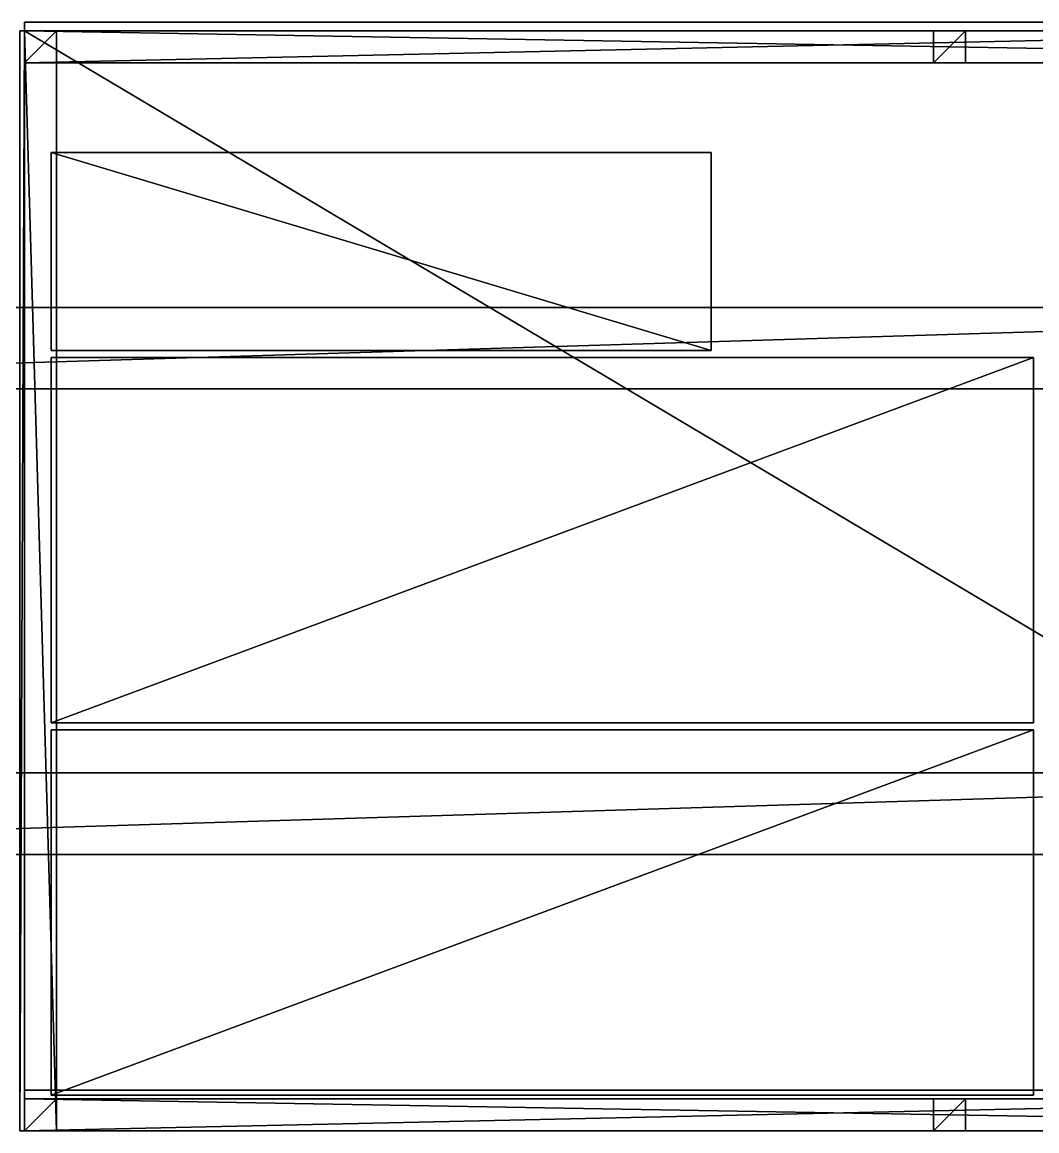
# Model space of a CAD drawing. Header units: millimetres. Extents: x -2048 to 3140, y -951 to 960.
# Drawn here: x -44 to 1700, y -945 to 960 of the extents above; entities that cross this region are included whole.
import ezdxf

# ---------------------------------------------------------------- set-up
doc = ezdxf.new("R2010")
doc.units = ezdxf.units.MM

msp = doc.modelspace()

# ---------------------------------------------------------------- linework, layer by layer
at = {"layer": 'CAD_75LAB'}
for points in [[(-40, 890, 790), (-40, 960, 720), (-40, 890, 720)], [(-40, 890, 790), (-40, 960, 790), (-40, 960, 720)], [(3140, 960, 790), (3140, 960, 720), (-40, 960, 720)], [(3140, 960, 790), (-40, 960, 720), (-40, 960, 790)], [(3140, 960, 720), (-40, 890, 720), (-40, 960, 720)], [(3140, 960, 720), (3140, 890, 720), (-40, 890, 720)], [(3140, 960, 790), (-40, 960, 790), (-40, 890, 790)], [(3140, 960, 790), (-40, 890, 790), (3140, 890, 790)], [(-40, 945, 2610), (-40, 945, 720), (-48, 945, 720)], [(-40, 945, 2610), (-48, 945, 720), (-48, 945, 2610)], [(-40, 945, 720), (-48, -945, 720), (-48, 945, 720)], [(-40, 945, 720), (-40, -945, 720), (-48, -945, 720)], [(-40, 945, 2610), (-48, 945, 2610), (-48, -945, 2610)], [(-40, 945, 2610), (-48, -945, 2610), (-40, -945, 2610)], [(-40, -945, 720), (-40, 945, 630), (-40, -945, 630)], [(-40, -945, 720), (-40, 945, 720), (-40, 945, 630)], [(3140, 945, 630), (-40, 945, 630), (-40, 945, 720)], [(3140, 945, 720), (3140, 945, 630), (-40, 945, 720)], [(3140, -945, 630), (-40, -945, 630), (-40, 945, 630)], [(3140, 945, 630), (3140, -945, 630), (-40, 945, 630)], [(3140, -945, 720), (-40, 945, 720), (-40, -945, 720)], [(3140, 945, 720), (-40, 945, 720), (3140, -945, 720)], [(-40, 945, 2610), (-40, 945, 720), (-40, 890, 720)], [(-40, 890, 2610), (-40, 945, 2610), (-40, 890, 720)], [(-40, 945, 2610), (15, 945, 720), (-40, 945, 720)], [(15, 945, 2610), (15, 945, 720), (-40, 945, 2610)], [(15, 945, 720), (-40, 890, 720), (-40, 945, 720)], [(15, 945, 720), (15, 890, 720), (-40, 890, 720)], [(15, 945, 2610), (-40, 945, 2610), (-40, 890, 2610)], [(15, 945, 2610), (-40, 890, 2610), (15, 890, 2610)], [(-40, 890, 2665), (-40, 945, 2610), (-40, 890, 2610)], [(-40, 890, 2665), (-40, 945, 2665), (-40, 945, 2610)], [(3140, 945, 2610), (-40, 945, 2610), (-40, 945, 2665)], [(3140, 945, 2665), (3140, 945, 2610), (-40, 945, 2665)], [(3140, 890, 2610), (-40, 890, 2610), (-40, 945, 2610)], [(3140, 945, 2610), (3140, 890, 2610), (-40, 945, 2610)], [(3140, 890, 2665), (-40, 945, 2665), (-40, 890, 2665)], [(3140, 945, 2665), (-40, 945, 2665), (3140, 890, 2665)], [(-40, -945, 2610), (-40, 945, 2665), (-40, 945, 2610)], [(-40, -945, 2665), (-40, 945, 2665), (-40, -945, 2610)], [(15, 945, 2665), (15, 945, 2610), (-40, 945, 2610)], [(15, 945, 2665), (-40, 945, 2610), (-40, 945, 2665)], [(-40, 945, 2610), (15, -945, 2610), (-40, -945, 2610)], [(15, 945, 2610), (15, -945, 2610), (-40, 945, 2610)], [(-40, 945, 2665), (-40, -945, 2665), (15, -945, 2665)], [(15, 945, 2665), (-40, 945, 2665), (15, -945, 2665)], [(-40, -945, 2610), (-40, -945, 720), (-40, 945, 720)], [(-40, -945, 2610), (-40, 945, 720), (-40, 945, 2610)], [(15, 945, 2610), (15, 890, 720), (15, 945, 720)], [(15, 890, 2610), (15, 890, 720), (15, 945, 2610)], [(15, -945, 2610), (15, 945, 2610), (15, 945, 2665)], [(15, -945, 2665), (15, -945, 2610), (15, 945, 2665)], [(1522.5, 945, 2610), (1522.5, 945, 720), (1522.5, 890, 720)], [(1522.5, 890, 2610), (1522.5, 945, 2610), (1522.5, 890, 720)], [(1522.5, 945, 2610), (1577.5, 945, 720), (1522.5, 945, 720)], [(1577.5, 945, 2610), (1577.5, 945, 720), (1522.5, 945, 2610)], [(1577.5, 945, 720), (1522.5, 890, 720), (1522.5, 945, 720)], [(1577.5, 945, 720), (1577.5, 890, 720), (1522.5, 890, 720)], [(1577.5, 945, 2610), (1522.5, 945, 2610), (1522.5, 890, 2610)], [(1577.5, 945, 2610), (1522.5, 890, 2610), (1577.5, 890, 2610)], [(1577.5, 945, 2610), (1577.5, 890, 720), (1577.5, 945, 720)], [(1577.5, 890, 2610), (1577.5, 890, 720), (1577.5, 945, 2610)], [(-40, 890, 2610), (-40, 890, 720), (15, 890, 720)], [(15, 890, 2610), (-40, 890, 2610), (15, 890, 720)], [(3140, 890, 2610), (-40, 890, 2665), (-40, 890, 2610)], [(3140, 890, 2665), (-40, 890, 2665), (3140, 890, 2610)], [(3140, 890, 790), (-40, 890, 720), (3140, 890, 720)], [(3140, 890, 790), (-40, 890, 790), (-40, 890, 720)], [(1522.5, 890, 2610), (1522.5, 890, 720), (1577.5, 890, 720)], [(1577.5, 890, 2610), (1522.5, 890, 2610), (1577.5, 890, 720)], [(6, 396, 929), (6, 736, 723), (6, 396, 723)], [(6, 396, 929), (6, 736, 929), (6, 736, 723)], [(1140, 736, 723), (6, 736, 723), (6, 736, 929)], [(1140, 736, 929), (1140, 736, 723), (6, 736, 929)], [(1140, 396, 723), (6, 396, 723), (6, 736, 723)], [(1140, 736, 723), (1140, 396, 723), (6, 736, 723)], [(1140, 396, 929), (6, 736, 929), (6, 396, 929)], [(1140, 736, 929), (6, 736, 929), (1140, 396, 929)], [(6, 396, 1141), (6, 736, 935), (6, 396, 935)], [(6, 396, 1141), (6, 736, 1141), (6, 736, 935)], [(1140, 736, 935), (6, 736, 935), (6, 736, 1141)], [(1140, 736, 1141), (1140, 736, 935), (6, 736, 1141)], [(1140, 396, 935), (6, 396, 935), (6, 736, 935)], [(1140, 736, 935), (1140, 396, 935), (6, 736, 935)], [(1140, 396, 1141), (6, 736, 1141), (6, 396, 1141)], [(1140, 736, 1141), (6, 736, 1141), (1140, 396, 1141)], [(6, 396, 1353), (6, 736, 1147), (6, 396, 1147)], [(6, 396, 1353), (6, 736, 1353), (6, 736, 1147)], [(1140, 736, 1147), (6, 736, 1147), (6, 736, 1353)], [(1140, 736, 1353), (1140, 736, 1147), (6, 736, 1353)], [(1140, 396, 1147), (6, 396, 1147), (6, 736, 1147)], [(1140, 736, 1147), (1140, 396, 1147), (6, 736, 1147)], [(1140, 396, 1353), (6, 736, 1353), (6, 396, 1353)], [(1140, 736, 1353), (6, 736, 1353), (1140, 396, 1353)], [(6, 396, 1565), (6, 736, 1359), (6, 396, 1359)], [(6, 396, 1565), (6, 736, 1565), (6, 736, 1359)], [(1140, 736, 1359), (6, 736, 1359), (6, 736, 1565)], [(1140, 736, 1565), (1140, 736, 1359), (6, 736, 1565)], [(1140, 396, 1359), (6, 396, 1359), (6, 736, 1359)], [(1140, 736, 1359), (1140, 396, 1359), (6, 736, 1359)], [(1140, 396, 1565), (6, 736, 1565), (6, 396, 1565)], [(1140, 736, 1565), (6, 736, 1565), (1140, 396, 1565)], [(6, 396, 1777), (6, 736, 1571), (6, 396, 1571)], [(6, 396, 1777), (6, 736, 1777), (6, 736, 1571)], [(1140, 736, 1571), (6, 736, 1571), (6, 736, 1777)], [(1140, 736, 1777), (1140, 736, 1571), (6, 736, 1777)], [(1140, 396, 1571), (6, 396, 1571), (6, 736, 1571)], [(1140, 736, 1571), (1140, 396, 1571), (6, 736, 1571)], [(1140, 396, 1777), (6, 736, 1777), (6, 396, 1777)], [(1140, 736, 1777), (6, 736, 1777), (1140, 396, 1777)], [(6, 396, 1989), (6, 736, 1783), (6, 396, 1783)], [(6, 396, 1989), (6, 736, 1989), (6, 736, 1783)], [(1140, 736, 1783), (6, 736, 1783), (6, 736, 1989)], [(1140, 736, 1989), (1140, 736, 1783), (6, 736, 1989)], [(1140, 396, 1783), (6, 396, 1783), (6, 736, 1783)], [(1140, 736, 1783), (1140, 396, 1783), (6, 736, 1783)], [(1140, 396, 1989), (6, 736, 1989), (6, 396, 1989)], [(1140, 736, 1989), (6, 736, 1989), (1140, 396, 1989)], [(6, 396, 2201), (6, 736, 1995), (6, 396, 1995)], [(6, 396, 2201), (6, 736, 2201), (6, 736, 1995)], [(1140, 736, 1995), (6, 736, 1995), (6, 736, 2201)], [(1140, 736, 2201), (1140, 736, 1995), (6, 736, 2201)], [(1140, 396, 1995), (6, 396, 1995), (6, 736, 1995)], [(1140, 736, 1995), (1140, 396, 1995), (6, 736, 1995)], [(1140, 396, 2201), (6, 736, 2201), (6, 396, 2201)], [(1140, 736, 2201), (6, 736, 2201), (1140, 396, 2201)], [(6, 396, 2413), (6, 736, 2207), (6, 396, 2207)], [(6, 396, 2413), (6, 736, 2413), (6, 736, 2207)], [(1140, 736, 2207), (6, 736, 2207), (6, 736, 2413)], [(1140, 736, 2413), (1140, 736, 2207), (6, 736, 2413)], [(1140, 396, 2207), (6, 396, 2207), (6, 736, 2207)], [(1140, 736, 2207), (1140, 396, 2207), (6, 736, 2207)], [(1140, 396, 2413), (6, 736, 2413), (6, 396, 2413)], [(1140, 736, 2413), (6, 736, 2413), (1140, 396, 2413)], [(1140, 396, 929), (1140, 396, 723), (1140, 736, 723)], [(1140, 396, 929), (1140, 736, 723), (1140, 736, 929)], [(1140, 396, 1141), (1140, 396, 935), (1140, 736, 935)], [(1140, 396, 1141), (1140, 736, 935), (1140, 736, 1141)], [(1140, 396, 1353), (1140, 396, 1147), (1140, 736, 1147)], [(1140, 396, 1353), (1140, 736, 1147), (1140, 736, 1353)], [(1140, 396, 1565), (1140, 396, 1359), (1140, 736, 1359)], [(1140, 396, 1565), (1140, 736, 1359), (1140, 736, 1565)], [(1140, 396, 1777), (1140, 396, 1571), (1140, 736, 1571)], [(1140, 396, 1777), (1140, 736, 1571), (1140, 736, 1777)], [(1140, 396, 1989), (1140, 396, 1783), (1140, 736, 1783)], [(1140, 396, 1989), (1140, 736, 1783), (1140, 736, 1989)], [(1140, 396, 2201), (1140, 396, 1995), (1140, 736, 1995)], [(1140, 396, 2201), (1140, 736, 1995), (1140, 736, 2201)], [(1140, 396, 2413), (1140, 396, 2207), (1140, 736, 2207)], [(1140, 396, 2413), (1140, 736, 2207), (1140, 736, 2413)], [(3060, 470, 380), (-1500, 470, 380), (-1500, 470, 630)], [(3060, 470, 630), (3060, 470, 380), (-1500, 470, 630)], [(3060, 470, 380), (-1500, 330, 380), (-1500, 470, 380)], [(3060, 470, 380), (3060, 330, 380), (-1500, 330, 380)], [(3060, 470, 630), (-1500, 470, 630), (-1500, 330, 630)], [(3060, 470, 630), (-1500, 330, 630), (3060, 330, 630)], [(1140, 396, 723), (6, 396, 929), (6, 396, 723)], [(1140, 396, 929), (6, 396, 929), (1140, 396, 723)], [(1140, 396, 935), (6, 396, 1141), (6, 396, 935)], [(1140, 396, 1141), (6, 396, 1141), (1140, 396, 935)], [(1140, 396, 1147), (6, 396, 1353), (6, 396, 1147)], [(1140, 396, 1353), (6, 396, 1353), (1140, 396, 1147)], [(1140, 396, 1359), (6, 396, 1565), (6, 396, 1359)], [(1140, 396, 1565), (6, 396, 1565), (1140, 396, 1359)], [(1140, 396, 1571), (6, 396, 1777), (6, 396, 1571)], [(1140, 396, 1777), (6, 396, 1777), (1140, 396, 1571)], [(1140, 396, 1783), (6, 396, 1989), (6, 396, 1783)], [(1140, 396, 1989), (6, 396, 1989), (1140, 396, 1783)], [(1140, 396, 1995), (6, 396, 2201), (6, 396, 1995)], [(1140, 396, 2201), (6, 396, 2201), (1140, 396, 1995)], [(1140, 396, 2207), (6, 396, 2413), (6, 396, 2207)], [(1140, 396, 2413), (6, 396, 2413), (1140, 396, 2207)], [(6, -244, 1297), (6, 384, 723), (6, -244, 723)], [(6, -244, 1297), (6, 384, 1297), (6, 384, 723)], [(1694, 384, 1297), (1694, 384, 723), (6, 384, 723)], [(1694, 384, 1297), (6, 384, 723), (6, 384, 1297)], [(1694, 384, 723), (6, -244, 723), (6, 384, 723)], [(1694, 384, 723), (1694, -244, 723), (6, -244, 723)], [(1694, 384, 1297), (6, 384, 1297), (6, -244, 1297)], [(1694, 384, 1297), (6, -244, 1297), (1694, -244, 1297)], [(6, -244, 1877), (6, 384, 1303), (6, -244, 1303)], [(6, -244, 1877), (6, 384, 1877), (6, 384, 1303)], [(1694, 384, 1877), (1694, 384, 1303), (6, 384, 1303)], [(1694, 384, 1877), (6, 384, 1303), (6, 384, 1877)], [(1694, 384, 1303), (6, -244, 1303), (6, 384, 1303)], [(1694, 384, 1303), (1694, -244, 1303), (6, -244, 1303)], [(1694, 384, 1877), (6, 384, 1877), (6, -244, 1877)], [(1694, 384, 1877), (6, -244, 1877), (1694, -244, 1877)], [(6, -244, 2457), (6, 384, 1883), (6, -244, 1883)], [(6, -244, 2457), (6, 384, 2457), (6, 384, 1883)], [(1694, 384, 2457), (1694, 384, 1883), (6, 384, 1883)], [(1694, 384, 2457), (6, 384, 1883), (6, 384, 2457)], [(1694, 384, 1883), (6, -244, 1883), (6, 384, 1883)], [(1694, 384, 1883), (1694, -244, 1883), (6, -244, 1883)], [(1694, 384, 2457), (6, 384, 2457), (6, -244, 2457)], [(1694, 384, 2457), (6, -244, 2457), (1694, -244, 2457)], [(1694, -244, 1297), (1694, -244, 723), (1694, 384, 723)], [(1694, -244, 1297), (1694, 384, 723), (1694, 384, 1297)], [(1694, -244, 1877), (1694, -244, 1303), (1694, 384, 1303)], [(1694, -244, 1877), (1694, 384, 1303), (1694, 384, 1877)], [(1694, -244, 2457), (1694, -244, 1883), (1694, 384, 1883)], [(1694, -244, 2457), (1694, 384, 1883), (1694, 384, 2457)], [(3060, 330, 380), (-1500, 330, 630), (-1500, 330, 380)], [(3060, 330, 630), (-1500, 330, 630), (3060, 330, 380)], [(1694, -244, 1297), (6, -244, 723), (1694, -244, 723)], [(1694, -244, 1297), (6, -244, 1297), (6, -244, 723)], [(1694, -244, 1877), (6, -244, 1303), (1694, -244, 1303)], [(1694, -244, 1877), (6, -244, 1877), (6, -244, 1303)], [(1694, -244, 2457), (6, -244, 1883), (1694, -244, 1883)], [(1694, -244, 2457), (6, -244, 2457), (6, -244, 1883)], [(6, -884, 1297), (6, -256, 723), (6, -884, 723)], [(6, -884, 1297), (6, -256, 1297), (6, -256, 723)], [(1694, -256, 1297), (1694, -256, 723), (6, -256, 723)], [(1694, -256, 1297), (6, -256, 723), (6, -256, 1297)], [(1694, -256, 723), (6, -884, 723), (6, -256, 723)], [(1694, -256, 723), (1694, -884, 723), (6, -884, 723)], [(1694, -256, 1297), (6, -256, 1297), (6, -884, 1297)], [(1694, -256, 1297), (6, -884, 1297), (1694, -884, 1297)], [(6, -884, 1877), (6, -256, 1303), (6, -884, 1303)], [(6, -884, 1877), (6, -256, 1877), (6, -256, 1303)], [(1694, -256, 1877), (1694, -256, 1303), (6, -256, 1303)], [(1694, -256, 1877), (6, -256, 1303), (6, -256, 1877)], [(1694, -256, 1303), (6, -884, 1303), (6, -256, 1303)], [(1694, -256, 1303), (1694, -884, 1303), (6, -884, 1303)], [(1694, -256, 1877), (6, -256, 1877), (6, -884, 1877)], [(1694, -256, 1877), (6, -884, 1877), (1694, -884, 1877)], [(6, -884, 2457), (6, -256, 1883), (6, -884, 1883)], [(6, -884, 2457), (6, -256, 2457), (6, -256, 1883)], [(1694, -256, 2457), (1694, -256, 1883), (6, -256, 1883)], [(1694, -256, 2457), (6, -256, 1883), (6, -256, 2457)], [(1694, -256, 1883), (6, -884, 1883), (6, -256, 1883)], [(1694, -256, 1883), (1694, -884, 1883), (6, -884, 1883)], [(1694, -256, 2457), (6, -256, 2457), (6, -884, 2457)], [(1694, -256, 2457), (6, -884, 2457), (1694, -884, 2457)], [(1694, -884, 1297), (1694, -884, 723), (1694, -256, 723)], [(1694, -884, 1297), (1694, -256, 723), (1694, -256, 1297)], [(1694, -884, 1877), (1694, -884, 1303), (1694, -256, 1303)], [(1694, -884, 1877), (1694, -256, 1303), (1694, -256, 1877)], [(1694, -884, 2457), (1694, -884, 1883), (1694, -256, 1883)], [(1694, -884, 2457), (1694, -256, 1883), (1694, -256, 2457)], [(3060, -330, 380), (-1500, -330, 380), (-1500, -330, 630)], [(3060, -330, 630), (3060, -330, 380), (-1500, -330, 630)], [(3060, -330, 380), (-1500, -470, 380), (-1500, -330, 380)], [(3060, -330, 380), (3060, -470, 380), (-1500, -470, 380)], [(3060, -330, 630), (-1500, -330, 630), (-1500, -470, 630)], [(3060, -330, 630), (-1500, -470, 630), (3060, -470, 630)], [(3060, -470, 380), (-1500, -470, 630), (-1500, -470, 380)], [(3060, -470, 630), (-1500, -470, 630), (3060, -470, 380)], [(-40, -945, 790), (-40, -875, 720), (-40, -945, 720)], [(-40, -945, 790), (-40, -875, 790), (-40, -875, 720)], [(3140, -875, 790), (3140, -875, 720), (-40, -875, 720)], [(3140, -875, 790), (-40, -875, 720), (-40, -875, 790)], [(3140, -875, 720), (-40, -945, 720), (-40, -875, 720)], [(3140, -875, 720), (3140, -945, 720), (-40, -945, 720)], [(3140, -875, 790), (-40, -875, 790), (-40, -945, 790)], [(3140, -875, 790), (-40, -945, 790), (3140, -945, 790)], [(-40, -890, 2610), (-40, -890, 720), (-40, -945, 720)], [(-40, -945, 2610), (-40, -890, 2610), (-40, -945, 720)], [(-40, -890, 2610), (15, -890, 720), (-40, -890, 720)], [(15, -890, 2610), (15, -890, 720), (-40, -890, 2610)], [(15, -890, 720), (-40, -945, 720), (-40, -890, 720)], [(15, -890, 720), (15, -945, 720), (-40, -945, 720)], [(15, -890, 2610), (-40, -890, 2610), (-40, -945, 2610)], [(15, -890, 2610), (-40, -945, 2610), (15, -945, 2610)], [(-40, -945, 2665), (-40, -890, 2610), (-40, -945, 2610)], [(-40, -945, 2665), (-40, -890, 2665), (-40, -890, 2610)], [(3140, -890, 2610), (-40, -890, 2610), (-40, -890, 2665)], [(3140, -890, 2665), (3140, -890, 2610), (-40, -890, 2665)], [(3140, -945, 2610), (-40, -945, 2610), (-40, -890, 2610)], [(3140, -890, 2610), (3140, -945, 2610), (-40, -890, 2610)], [(3140, -945, 2665), (-40, -890, 2665), (-40, -945, 2665)], [(3140, -890, 2665), (-40, -890, 2665), (3140, -945, 2665)], [(1694, -884, 1297), (6, -884, 723), (1694, -884, 723)], [(1694, -884, 1297), (6, -884, 1297), (6, -884, 723)], [(1694, -884, 1877), (6, -884, 1303), (1694, -884, 1303)], [(1694, -884, 1877), (6, -884, 1877), (6, -884, 1303)], [(1694, -884, 2457), (6, -884, 1883), (1694, -884, 1883)], [(1694, -884, 2457), (6, -884, 2457), (6, -884, 1883)], [(15, -890, 2610), (15, -945, 720), (15, -890, 720)], [(15, -945, 2610), (15, -945, 720), (15, -890, 2610)], [(1522.5, -890, 2610), (1522.5, -890, 720), (1522.5, -945, 720)], [(1522.5, -945, 2610), (1522.5, -890, 2610), (1522.5, -945, 720)], [(1522.5, -890, 2610), (1577.5, -890, 720), (1522.5, -890, 720)], [(1577.5, -890, 2610), (1577.5, -890, 720), (1522.5, -890, 2610)], [(1577.5, -890, 720), (1522.5, -945, 720), (1522.5, -890, 720)], [(1577.5, -890, 720), (1577.5, -945, 720), (1522.5, -945, 720)], [(1577.5, -890, 2610), (1522.5, -890, 2610), (1522.5, -945, 2610)], [(1577.5, -890, 2610), (1522.5, -945, 2610), (1577.5, -945, 2610)], [(1577.5, -890, 2610), (1577.5, -945, 720), (1577.5, -890, 720)], [(1577.5, -945, 2610), (1577.5, -945, 720), (1577.5, -890, 2610)], [(-40, -945, 2610), (-48, -945, 720), (-40, -945, 720)], [(-40, -945, 2610), (-48, -945, 2610), (-48, -945, 720)], [(3140, -945, 630), (-40, -945, 720), (-40, -945, 630)], [(3140, -945, 720), (-40, -945, 720), (3140, -945, 630)], [(-40, -945, 2610), (-40, -945, 720), (15, -945, 720)], [(15, -945, 2610), (-40, -945, 2610), (15, -945, 720)], [(3140, -945, 2610), (-40, -945, 2665), (-40, -945, 2610)], [(3140, -945, 2665), (-40, -945, 2665), (3140, -945, 2610)], [(3140, -945, 790), (-40, -945, 720), (3140, -945, 720)], [(3140, -945, 790), (-40, -945, 790), (-40, -945, 720)], [(15, -945, 2665), (-40, -945, 2610), (15, -945, 2610)], [(15, -945, 2665), (-40, -945, 2665), (-40, -945, 2610)], [(1522.5, -945, 2610), (1522.5, -945, 720), (1577.5, -945, 720)], [(1577.5, -945, 2610), (1522.5, -945, 2610), (1577.5, -945, 720)]]:
    msp.add_3dface(points, dxfattribs=at)

doc.saveas('drawing.dxf')
